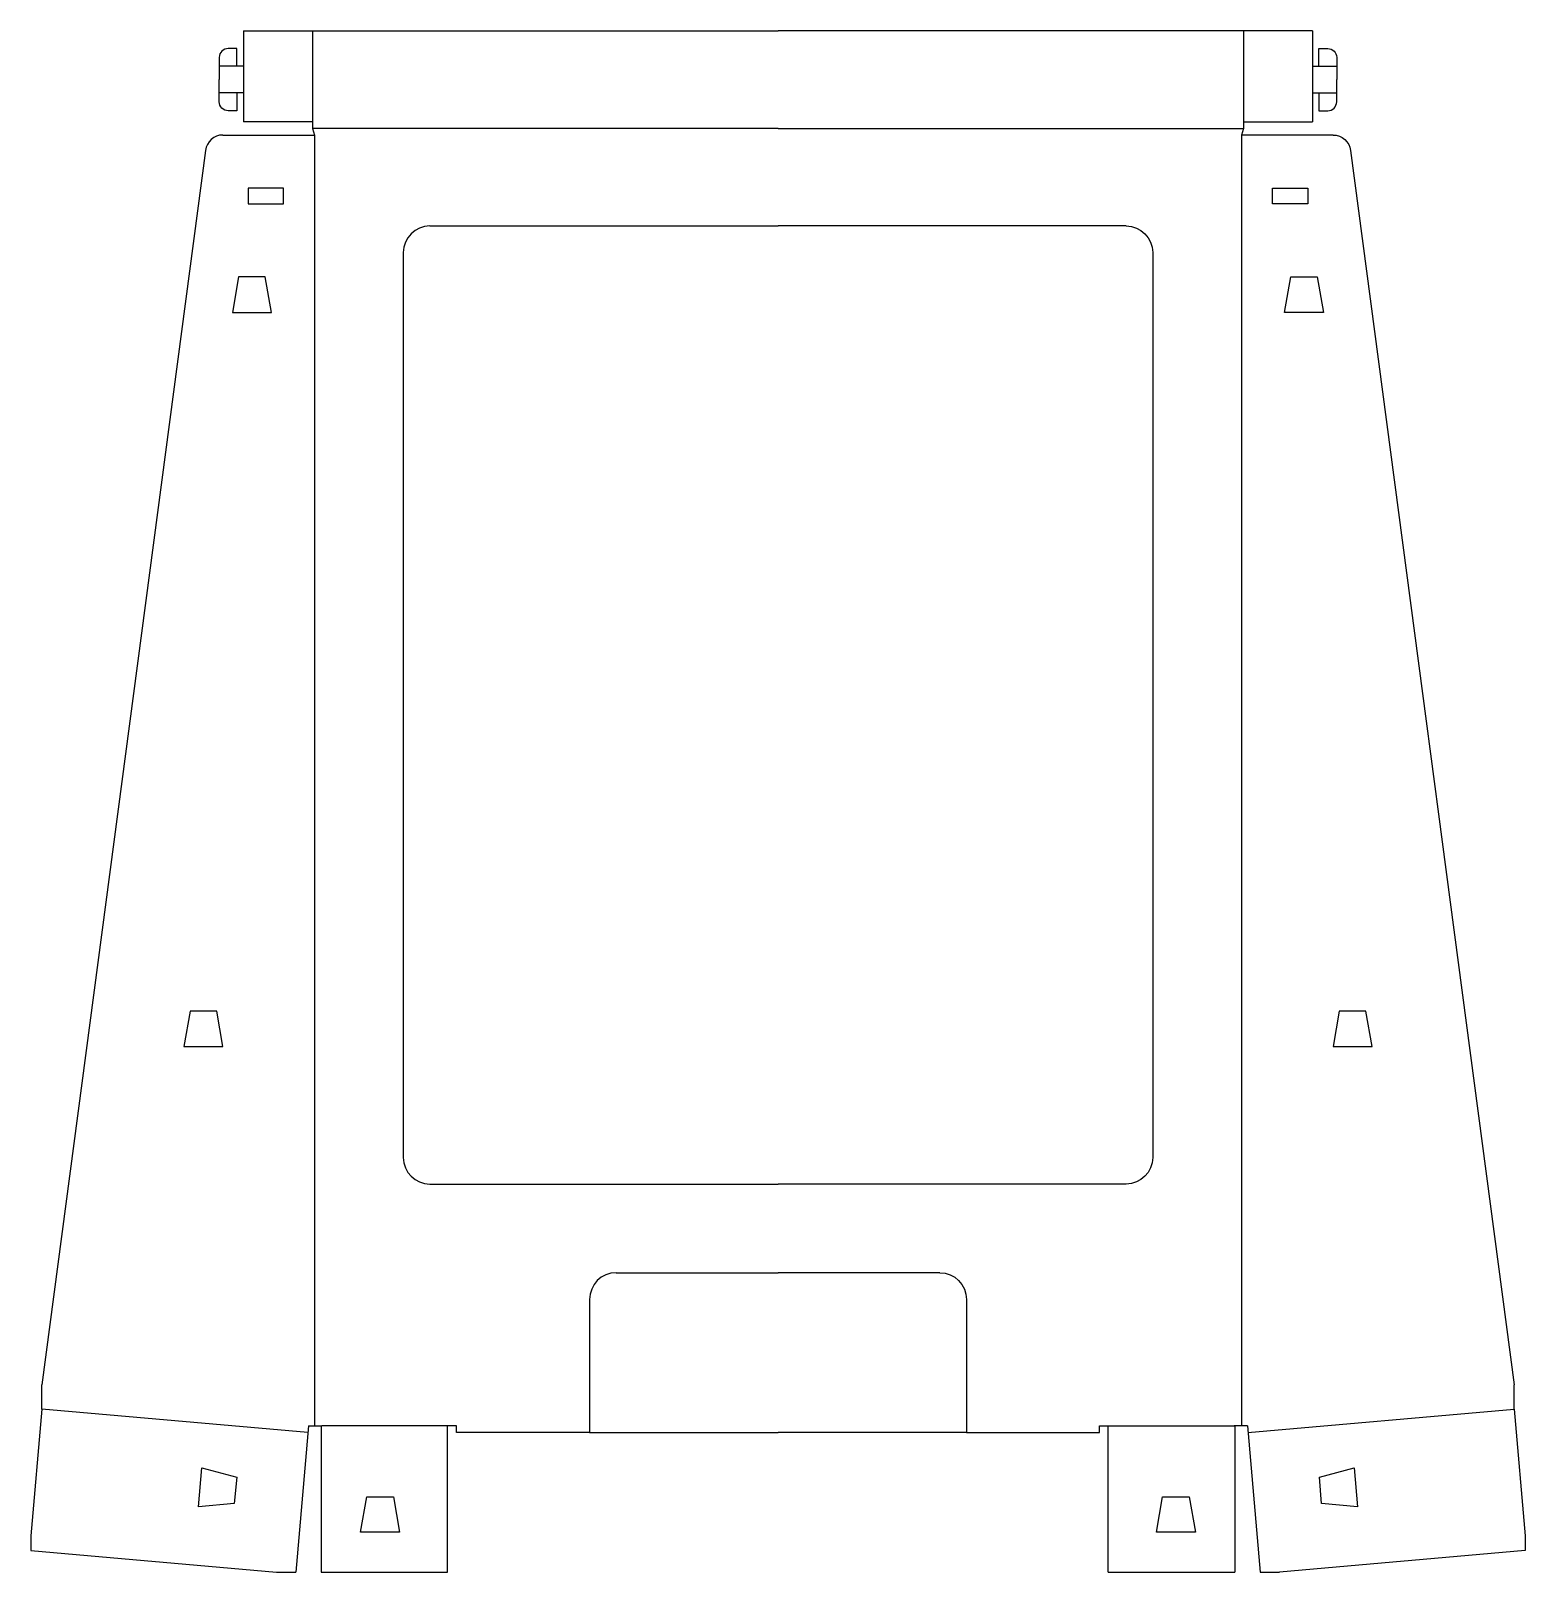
# Model space of a CAD drawing. Header units: millimetres. Extents: x 0 to 1070, y 141 to 1244.
import ezdxf

# ---------------------------------------------------------------- set-up
doc = ezdxf.new("R2010")
doc.units = ezdxf.units.MM
doc.layers.get('0').update_dxf_attribs({"linetype": 'CONTINUOUS'})

msp = doc.modelspace()

# ---------------------------------------------------------------- linework, layer by layer
for p, q in [((152.4, 1244.5), (152.4, 1219.1)), ((152.4, 1244.5), (535, 1244.5)), ((201.6, 1244.5), (201.6, 1179.4)), ((917.6, 1244.5), (535, 1244.5)), ((868.4, 1244.5), (868.4, 1179.4)), ((917.6, 1244.5), (917.6, 1219.1)), ((134.9, 1225.4), (134.9, 1209.6)), ((147.6, 1231.8), (141.3, 1231.8)), ((147.6, 1219.1), (147.6, 1231.8)), ((922.3, 1219.1), (922.3, 1231.8)), ((922.3, 1231.8), (928.7, 1231.8)), ((935, 1225.4), (935, 1209.6)), ((147.6, 1219.1), (134.9, 1219.1)), ((152.4, 1219.1), (147.6, 1219.1)), ((152.4, 1219.1), (152.4, 1200)), ((917.6, 1219.1), (917.6, 1200)), ((917.6, 1219.1), (922.3, 1219.1)), ((922.3, 1219.1), (935, 1219.1)), ((134.9, 1193.7), (134.9, 1209.6)), ((935, 1193.7), (935, 1209.6)), ((147.6, 1200), (134.9, 1200)), ((147.6, 1200), (147.6, 1187.3)), ((152.4, 1200), (147.6, 1200)), ((152.4, 1200), (152.4, 1179.4)), ((917.6, 1200), (922.3, 1200)), ((917.6, 1200), (917.6, 1179.4)), ((922.3, 1200), (922.3, 1187.3)), ((922.3, 1200), (935, 1200)), ((147.6, 1187.3), (141.3, 1187.3)), ((922.3, 1187.3), (928.7, 1187.3)), ((137.5, 1169.9), (203.2, 1169.9)), ((201.6, 1179.4), (152.4, 1179.4)), ((201.6, 1179.4), (201.6, 1174.6)), ((208.8, 1174.6), (201.6, 1174.6)), ((201.6, 1174.6), (203.2, 1169.9)), ((203.2, 1169.9), (203.2, 246)), ((213.5, 1174.6), (208.8, 1174.6)), ((223, 1174.6), (213.5, 1174.6)), ((227.8, 1174.6), (223, 1174.6)), ((237.3, 1174.6), (227.8, 1174.6)), ((242.1, 1174.6), (237.3, 1174.6)), ((251.6, 1174.6), (242.1, 1174.6)), ((256.4, 1174.6), (251.6, 1174.6)), ((265.9, 1174.6), (256.4, 1174.6)), ((270.7, 1174.6), (265.9, 1174.6)), ((280.2, 1174.6), (270.7, 1174.6)), ((285, 1174.6), (280.2, 1174.6)), ((294.5, 1174.6), (285, 1174.6)), ((299.2, 1174.6), (294.5, 1174.6)), ((308.8, 1174.6), (299.2, 1174.6)), ((313.5, 1174.6), (308.8, 1174.6)), ((323.1, 1174.6), (313.5, 1174.6)), ((327.8, 1174.6), (323.1, 1174.6)), ((337.3, 1174.6), (327.8, 1174.6)), ((342.1, 1174.6), (337.3, 1174.6)), ((351.6, 1174.6), (342.1, 1174.6)), ((356.4, 1174.6), (351.6, 1174.6)), ((365.9, 1174.6), (356.4, 1174.6)), ((370.7, 1174.6), (365.9, 1174.6)), ((380.2, 1174.6), (370.7, 1174.6)), ((385, 1174.6), (380.2, 1174.6)), ((394.5, 1174.6), (385, 1174.6)), ((399.3, 1174.6), (394.5, 1174.6)), ((408.8, 1174.6), (399.3, 1174.6)), ((413.5, 1174.6), (408.8, 1174.6)), ((423.1, 1174.6), (413.5, 1174.6)), ((427.8, 1174.6), (423.1, 1174.6)), ((437.4, 1174.6), (427.8, 1174.6)), ((442.1, 1174.6), (437.4, 1174.6)), ((451.6, 1174.6), (442.1, 1174.6)), ((456.4, 1174.6), (451.6, 1174.6)), ((465.9, 1174.6), (456.4, 1174.6)), ((470.7, 1174.6), (465.9, 1174.6)), ((480.2, 1174.6), (470.7, 1174.6)), ((485, 1174.6), (480.2, 1174.6)), ((494.5, 1174.6), (485, 1174.6)), ((499.3, 1174.6), (494.5, 1174.6)), ((508.8, 1174.6), (499.3, 1174.6)), ((513.6, 1174.6), (508.8, 1174.6)), ((523.1, 1174.6), (513.6, 1174.6)), ((527.8, 1174.6), (523.1, 1174.6)), ((535, 1174.6), (527.8, 1174.6)), ((535, 1174.6), (542.1, 1174.6)), ((542.1, 1174.6), (546.9, 1174.6)), ((546.9, 1174.6), (556.4, 1174.6)), ((556.4, 1174.6), (561.2, 1174.6)), ((561.2, 1174.6), (570.7, 1174.6)), ((570.7, 1174.6), (575.5, 1174.6)), ((575.5, 1174.6), (585, 1174.6)), ((585, 1174.6), (589.8, 1174.6)), ((589.8, 1174.6), (599.3, 1174.6)), ((599.3, 1174.6), (604, 1174.6)), ((604, 1174.6), (613.6, 1174.6)), ((613.6, 1174.6), (618.3, 1174.6)), ((618.3, 1174.6), (627.9, 1174.6)), ((627.9, 1174.6), (632.6, 1174.6)), ((632.6, 1174.6), (642.1, 1174.6)), ((642.1, 1174.6), (646.9, 1174.6)), ((646.9, 1174.6), (656.4, 1174.6)), ((656.4, 1174.6), (661.2, 1174.6)), ((661.2, 1174.6), (670.7, 1174.6)), ((670.7, 1174.6), (675.5, 1174.6)), ((675.5, 1174.6), (685, 1174.6)), ((685, 1174.6), (689.8, 1174.6)), ((689.8, 1174.6), (699.3, 1174.6)), ((699.3, 1174.6), (704.1, 1174.6)), ((704.1, 1174.6), (713.6, 1174.6)), ((713.6, 1174.6), (718.3, 1174.6)), ((718.3, 1174.6), (727.9, 1174.6)), ((727.9, 1174.6), (732.6, 1174.6)), ((732.6, 1174.6), (742.2, 1174.6)), ((742.2, 1174.6), (746.9, 1174.6)), ((746.9, 1174.6), (756.4, 1174.6)), ((756.4, 1174.6), (761.2, 1174.6)), ((761.2, 1174.6), (770.7, 1174.6)), ((770.7, 1174.6), (775.5, 1174.6)), ((775.5, 1174.6), (785, 1174.6)), ((785, 1174.6), (789.8, 1174.6)), ((789.8, 1174.6), (799.3, 1174.6)), ((799.3, 1174.6), (804.1, 1174.6)), ((804.1, 1174.6), (813.6, 1174.6)), ((813.6, 1174.6), (818.4, 1174.6)), ((818.4, 1174.6), (827.9, 1174.6)), ((827.9, 1174.6), (832.6, 1174.6)), ((832.6, 1174.6), (842.2, 1174.6)), ((842.2, 1174.6), (846.9, 1174.6)), ((846.9, 1174.6), (856.5, 1174.6)), ((856.5, 1174.6), (861.2, 1174.6)), ((861.2, 1174.6), (868.4, 1174.6)), ((868.4, 1174.6), (866.8, 1169.9)), ((932.4, 1169.9), (866.8, 1169.9)), ((866.8, 1169.9), (866.8, 246)), ((868.4, 1179.4), (868.4, 1174.6)), ((868.4, 1179.4), (917.6, 1179.4)), ((125, 1158.8), (7.9, 275.3)), ((945, 1158.8), (1062, 275.3)), ((285.8, 1104.8), (535, 1104.8)), ((784.2, 1104.8), (535, 1104.8)), ((266.7, 1085.7), (266.7, 438)), ((803.3, 1085.7), (803.3, 438)), ((285.8, 419), (535, 419)), ((784.2, 419), (535, 419)), ((419.1, 355.5), (535, 355.5)), ((650.9, 355.5), (535, 355.5)), ((400.1, 336.4), (400.1, 322.2)), ((669.9, 336.4), (669.9, 322.2)), ((400.1, 322.2), (400.1, 241.2)), ((669.9, 322.2), (669.9, 241.2)), ((7.9, 257.8), (7.9, 275.3)), ((1062, 257.8), (1062, 275.3)), ((7.9, 257.9), (0, 167.1)), ((198.4, 241.2), (7.9, 257.9)), ((871.5, 241.2), (1062, 257.9)), ((1062, 257.9), (1070, 167.1)), ((198.9, 246), (189.7, 141.2)), ((198.9, 246), (208.4, 246)), ((208, 246), (208, 233.3)), ((298.4, 246), (208.4, 246)), ((304.8, 246), (298.4, 246)), ((298.4, 141.2), (298.4, 246)), ((304.8, 241.2), (304.8, 246)), ((765.2, 246), (771.5, 246)), ((765.2, 241.2), (765.2, 246)), ((771.5, 141.2), (771.5, 246)), ((771.5, 246), (861.6, 246)), ((871.1, 246), (861.6, 246)), ((862, 246), (862, 233.3)), ((871.1, 246), (880.3, 141.2)), ((208, 233.3), (208, 141.2)), ((400.1, 241.2), (304.8, 241.2)), ((400.1, 241.2), (535, 241.2)), ((669.9, 241.2), (535, 241.2)), ((669.9, 241.2), (765.2, 241.2)), ((862, 233.3), (862, 141.2)), ((0, 167.1), (0, 156.6)), ((1070, 167.1), (1070, 156.6)), ((0, 156.6), (175.9, 141.2)), ((1070, 156.6), (894.1, 141.2)), ((175.9, 141.2), (189.7, 141.2)), ((208, 141.2), (298.4, 141.2)), ((771.5, 141.2), (862, 141.2)), ((880.3, 141.2), (894.1, 141.2))]:
    msp.add_line(p, q)
for points in [[(181, 1131.8), (155.6, 1131.8), (155.6, 1120.7), (181, 1120.7)], [(914.4, 1120.7), (889, 1120.7), (889, 1131.8), (914.4, 1131.8)], [(167.9, 1068.3), (148.8, 1068.3), (144.4, 1042.9), (172.4, 1042.9)], [(897.6, 1042.9), (902.1, 1068.3), (921.1, 1068.3), (925.6, 1042.9)], [(133.1, 542.8), (114.1, 542.8), (109.6, 517.4), (137.6, 517.4)], [(932.4, 517.4), (960.4, 517.4), (955.9, 542.8), (936.9, 542.8)], [(122.5, 215.9), (147.4, 209.3), (145.7, 190.3), (120.1, 188)], [(949.9, 188), (924.2, 190.3), (922.6, 209.3), (947.5, 215.9)], [(236, 169.8), (240.5, 195.2), (259.6, 195.2), (264, 169.8)], [(810.4, 195.2), (829.5, 195.2), (833.9, 169.8), (805.9, 169.8)]]:
    msp.add_lwpolyline(points, close=True)
for points in [[(141.3, 1231.8), (137.8, 1231.8), (134.9, 1229), (134.9, 1225.4)], [(928.7, 1231.8), (932.2, 1231.8), (935, 1229), (935, 1225.4)], [(141.3, 1187.3), (137.8, 1187.3), (134.9, 1190.2), (134.9, 1193.7)], [(928.7, 1187.3), (932.2, 1187.3), (935, 1190.2), (935, 1193.7)], [(137.5, 1169.9), (131.2, 1169.9), (125.8, 1165.2), (125, 1158.8)], [(932.4, 1169.9), (938.8, 1169.9), (944.2, 1165.2), (945, 1158.8)], [(285.8, 1104.8), (275.2, 1104.8), (266.7, 1096.3), (266.7, 1085.7)], [(784.2, 1104.8), (794.8, 1104.8), (803.2, 1096.3), (803.3, 1085.7)], [(266.7, 438), (266.7, 427.5), (275.2, 419), (285.8, 419)], [(803.3, 438), (803.2, 427.5), (794.8, 419), (784.2, 419)], [(419.1, 355.5), (408.5, 355.5), (400.1, 347), (400.1, 336.4)], [(650.9, 355.5), (661.4, 355.5), (669.9, 347), (669.9, 336.4)]]:
    msp.add_open_spline(points, degree=3)

doc.saveas('drawing.dxf')
